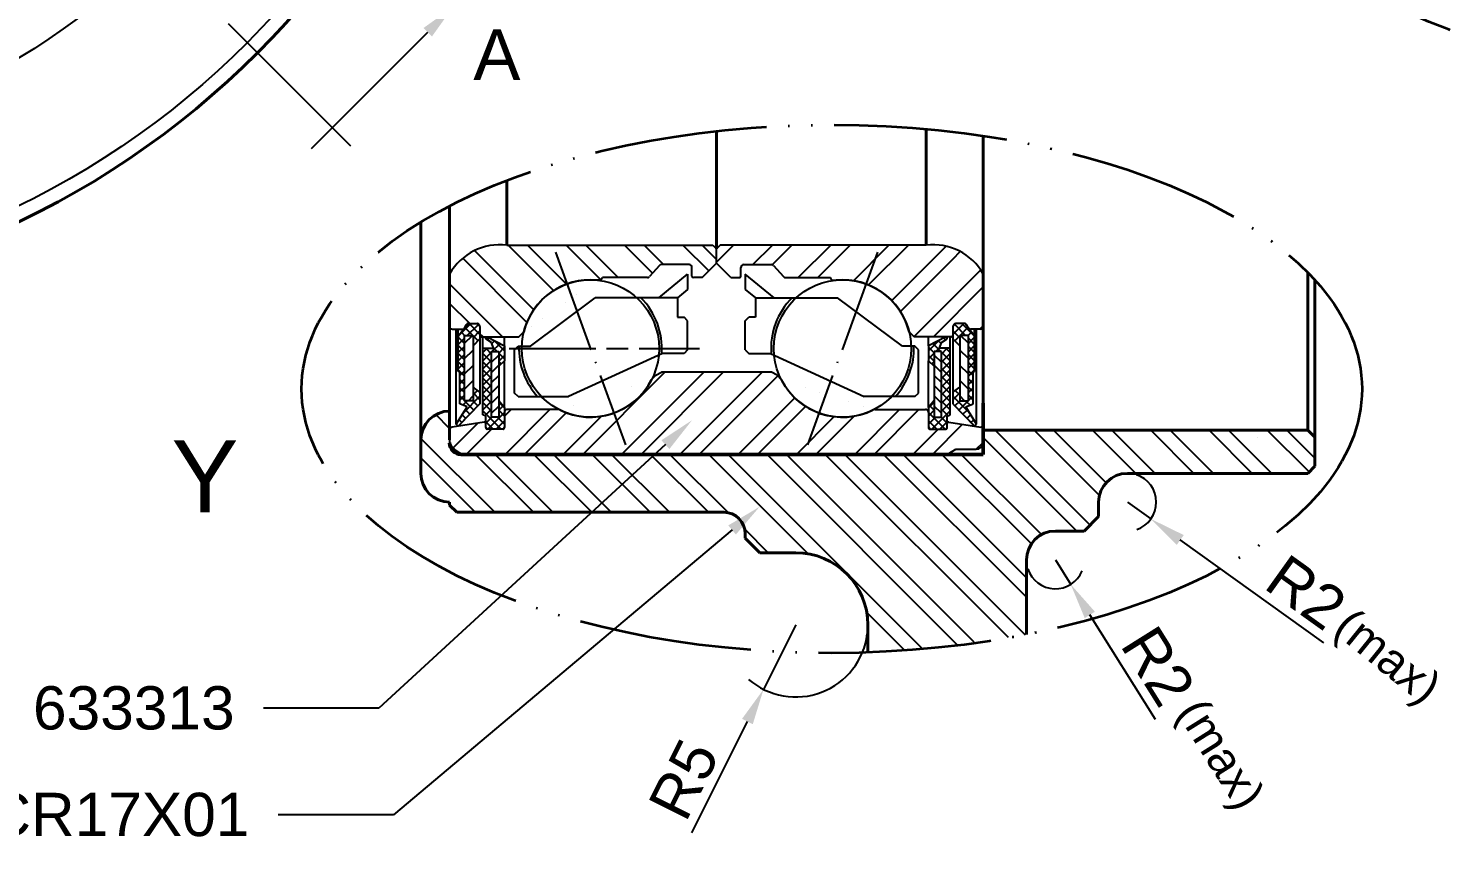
# Model space of a CAD drawing. Header units: millimetres. Extents: x 2471 to 2829, y 1129 to 1382.
# Drawn here: x 2607.7 to 2706.2, y 1185.1 to 1242 of the extents above; entities that cross this region are included whole.
import ezdxf
from ezdxf import colors
from ezdxf.entities.mleader import LeaderData, LeaderLine
from ezdxf.math import Vec2, Vec3

# ---------------------------------------------------------------- set-up
doc = ezdxf.new("R2010")
doc.units = ezdxf.units.MM
for name, pattern in [('ACAD_ISO04W100', [30, 24, -3, 0, -3]), ('ACAD_ISO05W100', [33, 24, -3, 0, -3, 0, -3]), ('AM_ISO08W050x2', [9, 6, -0.75, 1.5, -0.75])]:
    doc.linetypes.add(name, pattern=pattern)
for name, color, linetype, lineweight in [('AM_0', 7, 'Continuous', 40), ('AM_4', 1, 'ACAD_ISO04W100', 25), ('AM_5', 3, 'Continuous', 25), ('AM_BOR', 2, 'ACAD_ISO05W100', 35)]:
    doc.layers.add(name, color=color, linetype=linetype, lineweight=lineweight)
doc.styles.get("Standard").update_dxf_attribs({"font": 'arial.ttf'})
doc.dimstyles.new('ISO-25', dxfattribs={"dimtxt": 3, "dimasz": 2.5, "dimexe": 1.25, "dimexo": 0.625, "dimtad": 1, "dimtxsty": 'Standard', "dimcen": 2.5, "dimadec": 0, "dimazin": 0, "dimtfac": 1, "dimtmove": 0, "dimatfit": 3, "dimfxl": 1, "dimarcsym": 0})
pattern_1 = [(225, (5340.8132, 2375.6036), (2.0205576, -2.0205576), []), (225, (5339.4662, 2375.6036), (2.0205576, -2.0205576), [])]
pattern_2 = [(225, (2888.9042, 1414.9548), (0.2828427, -0.2828427), []), (315, (2888.9042, 1414.9548), (0.2828427, 0.2828427), [])]

# ---------------------------------------------------------------- blocks, each defined once
blk = doc.blocks.new('*D24')
at = {"layer": 'AM_5', "color": 0, "lineweight": -2, "transparency": 16777216}
for p, q in [((2678.892, 1205.176), (2679.954, 1203.482)), ((2685.828, 1194.113), (2681.282, 1201.363))]:
    blk.add_line(p, q, dxfattribs=at)
blk.add_arc((2678.892, 1205.176), 2, 197.90493, 337.89409, dxfattribs=at)
at = {"layer": 'AM_5', "color": 0, "transparency": 16777216}
blk.add_solid([(2681.635, 1201.585), (2680.929, 1201.142), (2679.954, 1203.482)], dxfattribs=at)
at = {"layer": 'Defpoints', "color": 0, "transparency": 16777216}
for p in [(2678.892, 1205.176), (2679.954, 1203.482)]:
    blk.add_point(p, dxfattribs=at)
at = {"layer": 'AM_5', "color": 0, "transparency": 16777216, "insert": (2686.025, 1197.811), "char_height": 3, "attachment_point": 5, "rotation": 302.08423}
blk.add_mtext('R2', dxfattribs=at)
blk = doc.blocks.new('*D25')
at = {"layer": 'AM_5', "color": 0, "lineweight": -2, "transparency": 16777216}
for p, q in [((2683.892, 1209.176), (2685.519, 1208.013)), ((2697.51, 1199.435), (2687.552, 1206.558))]:
    blk.add_line(p, q, dxfattribs=at)
blk.add_arc((2683.892, 1209.176), 2, 288.61443, 72.09507, dxfattribs=at)
at = {"layer": 'AM_5', "color": 0, "transparency": 16777216}
blk.add_solid([(2687.795, 1206.897), (2687.31, 1206.219), (2685.519, 1208.013)], dxfattribs=at)
at = {"layer": 'Defpoints', "color": 0, "transparency": 16777216}
for p in [(2683.892, 1209.176), (2685.519, 1208.013)]:
    blk.add_point(p, dxfattribs=at)
at = {"layer": 'AM_5', "color": 0, "transparency": 16777216, "insert": (2696.287, 1202.931), "char_height": 3, "attachment_point": 5, "rotation": 324.42429}
blk.add_mtext('R2', dxfattribs=at)
blk = doc.blocks.new('*D29')
at = {"layer": 'AM_5', "color": 0, "lineweight": -2, "transparency": 16777216}
for p, q in [((2660.892, 1200.676), (2658.655, 1196.204)), ((2653.685, 1186.268), (2657.537, 1193.968))]:
    blk.add_line(p, q, dxfattribs=at)
blk.add_arc((2660.892, 1200.676), 5, 229.10211, 352.83803, dxfattribs=at)
at = {"layer": 'AM_5', "color": 0, "transparency": 16777216}
blk.add_solid([(2657.164, 1194.155), (2657.91, 1193.782), (2658.655, 1196.204)], dxfattribs=at)
at = {"layer": 'Defpoints', "color": 0, "transparency": 16777216}
for p in [(2660.892, 1200.676), (2658.655, 1196.204)]:
    blk.add_point(p, dxfattribs=at)
at = {"layer": 'AM_5', "color": 0, "transparency": 16777216, "insert": (2653.129, 1189.962), "char_height": 3, "attachment_point": 5, "rotation": 63.42605}
blk.add_mtext('R5', dxfattribs=at)

msp = doc.modelspace()

# ---------------------------------------------------------------- hatches: boundary and pattern name
at = {"layer": 'AM_4'}
h = msp.add_hatch(dxfattribs=at)
h.set_pattern_fill('_U', color=256, scale=0.4, angle=225, style=0, double=1, pattern_type=0)
h.set_pattern_definition(pattern_2)
edge = h.paths.add_edge_path()
edge.add_line((2637.35, 1214.575), (2637.492, 1214.438))
edge.add_line((2637.492, 1214.438), (2638.992, 1215.992))
edge.add_line((2638.992, 1215.992), (2638.992, 1216.802))
edge.add_line((2638.992, 1216.802), (2638.518, 1217.158))
edge.add_line((2638.518, 1217.158), (2638.518, 1216.211))
edge.add_line((2638.518, 1216.211), (2637.926, 1216.211))
edge.add_line((2637.926, 1216.211), (2637.926, 1220.736))
edge.add_line((2637.926, 1220.736), (2638.518, 1220.736))
edge.add_line((2638.518, 1220.736), (2638.518, 1220.006))
edge.add_line((2638.518, 1220.006), (2638.992, 1220.491))
edge.add_line((2638.992, 1220.491), (2638.992, 1221.352))
edge.add_line((2638.992, 1221.352), (2638.792, 1221.552))
edge.add_line((2638.792, 1221.552), (2638.164, 1221.552))
edge.add_line((2638.164, 1221.552), (2637.948, 1221.275))
edge.add_arc((2637.771, 1221.367), 0.2, 311.3697, 332.549, ccw=False)
edge.add_line((2637.903, 1221.217), (2637.492, 1220.692))
edge.add_line((2637.492, 1220.692), (2637.492, 1218.242))
edge.add_line((2637.492, 1218.242), (2637.592, 1218.242))
edge.add_line((2637.592, 1218.242), (2637.592, 1215.992))
edge.add_line((2637.592, 1215.992), (2638.107, 1215.778))
edge.add_line((2638.107, 1215.778), (2637.35, 1214.575))
h = msp.add_hatch(dxfattribs=at)
h.set_pattern_fill('_U', color=256, scale=0.4, angle=225, style=0, double=1, pattern_type=0)
h.set_pattern_definition([(315, (2421.88006, 1414.9548), (-0.2828427, -0.2828427), []), (225, (2421.88006, 1414.9548), (-0.2828427, 0.2828427), [])])
edge = h.paths.add_edge_path()
edge.add_line((2673.434, 1214.575), (2673.292, 1214.438))
edge.add_line((2673.292, 1214.438), (2671.792, 1215.992))
edge.add_line((2671.792, 1215.992), (2671.792, 1216.802))
edge.add_line((2671.792, 1216.802), (2672.267, 1217.158))
edge.add_line((2672.267, 1217.158), (2672.267, 1216.211))
edge.add_line((2672.267, 1216.211), (2672.859, 1216.211))
edge.add_line((2672.859, 1216.211), (2672.859, 1220.736))
edge.add_line((2672.859, 1220.736), (2672.267, 1220.736))
edge.add_line((2672.267, 1220.736), (2672.267, 1220.006))
edge.add_line((2672.267, 1220.006), (2671.792, 1220.491))
edge.add_line((2671.792, 1220.491), (2671.792, 1221.352))
edge.add_line((2671.792, 1221.352), (2671.992, 1221.552))
edge.add_line((2671.992, 1221.552), (2672.62, 1221.552))
edge.add_line((2672.62, 1221.552), (2672.836, 1221.275))
edge.add_arc((2673.014, 1221.367), 0.2, 567.451, 588.6303)
edge.add_line((2672.881, 1221.217), (2673.292, 1220.692))
edge.add_line((2673.292, 1220.692), (2673.292, 1218.242))
edge.add_line((2673.292, 1218.242), (2673.192, 1218.242))
edge.add_line((2673.192, 1218.242), (2673.192, 1215.992))
edge.add_line((2673.192, 1215.992), (2672.677, 1215.778))
edge.add_line((2672.677, 1215.778), (2673.434, 1214.575))
h = msp.add_hatch(dxfattribs=at)
h.set_pattern_fill('_U', color=256, scale=0.75, angle=225, style=0, pattern_type=0)
h.set_pattern_definition([(225, (2888.9042, 1414.9548), (0.53033, -0.53033), [])])
h.paths.add_polyline_path([(2637.926, 1220.736), (2637.926, 1216.211), (2638.518, 1216.211), (2638.518, 1220.736)])
h = msp.add_hatch(dxfattribs=at)
h.set_pattern_fill('_U', color=256, scale=0.4, angle=225, style=0, double=1, pattern_type=0)
h.set_pattern_definition(pattern_2)
h.paths.add_polyline_path([(2640.292, 1219.617), (2640.292, 1218.611), (2640.692, 1218.978), (2640.692, 1220.014), (2639.49, 1220.642), (2639.392, 1220.489), (2639.792, 1220.242), (2639.932, 1219.842), (2639.192, 1219.842), (2639.192, 1215.242), (2639.392, 1215.128), (2639.392, 1214.342), (2639.492, 1214.242), (2640.592, 1214.242), (2640.692, 1214.43), (2640.692, 1215.751), (2640.292, 1216.221), (2640.292, 1215.072), (2639.792, 1215.072), (2639.792, 1219.617)])
h = msp.add_hatch(dxfattribs=at)
h.set_pattern_fill('_U', color=256, scale=0.4, angle=225, style=0, double=1, pattern_type=0)
h.set_pattern_definition([(315, (2421.88006, 1414.9548), (-0.2828427, -0.2828427), []), (225, (2421.88006, 1414.9548), (-0.2828427, 0.2828427), [])])
h.paths.add_polyline_path([(2670.492, 1219.617), (2670.492, 1218.611), (2670.092, 1218.978), (2670.092, 1220.014), (2671.294, 1220.642), (2671.392, 1220.489), (2670.992, 1220.242), (2670.852, 1219.842), (2671.592, 1219.842), (2671.592, 1215.242), (2671.392, 1215.128), (2671.392, 1214.342), (2671.292, 1214.242), (2670.192, 1214.242), (2670.092, 1214.43), (2670.092, 1215.751), (2670.492, 1216.221), (2670.492, 1215.072), (2670.992, 1215.072), (2670.992, 1219.617)])
h = msp.add_hatch(dxfattribs=at)
h.set_pattern_fill('_U', color=256, scale=0.75, angle=225, style=0, pattern_type=0)
h.set_pattern_definition([(315, (2421.88006, 1414.9548), (-0.53033, -0.53033), [])])
h.paths.add_polyline_path([(2672.859, 1220.736), (2672.859, 1216.211), (2672.267, 1216.211), (2672.267, 1220.736)])
h = msp.add_hatch(dxfattribs=at)
h.set_pattern_fill('_U', color=256, scale=0.5, angle=225, style=0, pattern_type=0)
h.set_pattern_definition([(225, (2888.9042, 1414.9548), (0.3535534, -0.3535534), [])])
h.paths.add_polyline_path([(2640.292, 1215.072), (2640.292, 1219.617), (2639.792, 1219.617), (2639.792, 1215.072)])
h = msp.add_hatch(dxfattribs=at)
h.set_pattern_fill('_U', color=256, scale=0.5, angle=225, style=0, pattern_type=0)
h.set_pattern_definition([(315, (2421.88006, 1414.9548), (-0.3535534, -0.3535534), [])])
h.paths.add_polyline_path([(2670.492, 1215.072), (2670.492, 1219.617), (2670.992, 1219.617), (2670.992, 1215.072)])
at = {"layer": 'AM_5'}
h = msp.add_hatch(dxfattribs=at)
h.set_pattern_fill('ANSI32', color=1, scale=0.3, angle=90)
h.paths.add_polyline_path([(2741.681, 1341.752), (2740.681, 1342.752), (2731.681, 1342.752), (2730.681, 1341.752), (2730.681, 1335.752), (2731.181, 1335.252), (2731.681, 1335.752), (2732.181, 1335.252), (2732.681, 1335.752), (2733.181, 1335.252), (2733.681, 1335.752), (2734.181, 1335.252), (2734.681, 1335.752), (2735.181, 1335.252), (2735.681, 1335.752), (2736.181, 1335.252), (2736.681, 1335.752), (2737.181, 1335.252), (2737.681, 1335.752), (2738.181, 1335.252), (2738.681, 1335.752), (2739.181, 1335.252), (2739.681, 1335.752), (2740.181, 1335.252), (2740.681, 1335.752), (2741.181, 1335.252), (2741.681, 1335.752)])
edge = h.paths.add_edge_path()
edge.add_line((2741.681, 1329.752), (2741.181, 1330.252))
edge.add_line((2741.181, 1330.252), (2740.681, 1329.752))
edge.add_line((2740.681, 1329.752), (2740.181, 1330.252))
edge.add_line((2740.181, 1330.252), (2739.681, 1329.752))
edge.add_line((2739.681, 1329.752), (2739.181, 1330.252))
edge.add_line((2739.181, 1330.252), (2738.681, 1329.752))
edge.add_line((2738.681, 1329.752), (2738.181, 1330.252))
edge.add_line((2738.181, 1330.252), (2737.681, 1329.752))
edge.add_line((2737.681, 1329.752), (2737.181, 1330.252))
edge.add_line((2737.181, 1330.252), (2736.681, 1329.752))
edge.add_line((2736.681, 1329.752), (2736.181, 1330.252))
edge.add_line((2736.181, 1330.252), (2735.681, 1329.752))
edge.add_line((2735.681, 1329.752), (2735.181, 1330.252))
edge.add_line((2735.181, 1330.252), (2734.681, 1329.752))
edge.add_line((2734.681, 1329.752), (2734.181, 1330.252))
edge.add_line((2734.181, 1330.252), (2733.681, 1329.752))
edge.add_line((2733.681, 1329.752), (2733.181, 1330.252))
edge.add_line((2733.181, 1330.252), (2732.681, 1329.752))
edge.add_line((2732.681, 1329.752), (2732.181, 1330.252))
edge.add_line((2732.181, 1330.252), (2731.681, 1329.752))
edge.add_line((2731.681, 1329.752), (2731.181, 1330.252))
edge.add_line((2731.181, 1330.252), (2730.681, 1329.752))
edge.add_line((2730.681, 1329.752), (2730.681, 1325.252))
edge.add_arc((2725.681, 1325.252), 5, -90, 0, ccw=False)
edge.add_line((2725.681, 1320.252), (2723.181, 1320.252))
edge.add_line((2723.181, 1320.252), (2722.181, 1319.252))
edge.add_line((2722.181, 1319.252), (2722.181, 1318.952))
edge.add_arc((2720.681, 1318.952), 1.5, -90, 0, ccw=False)
edge.add_line((2720.681, 1317.452), (2720.132, 1317.452))
edge.add_ellipse((2707.788, 1312.039), major_axis=(15.308, 0), ratio=0.59785, start_angle=4.46533, end_angle=36.25682, ccw=False)
edge.add_line((2723.05, 1312.752), (2737.881, 1312.752))
edge.add_arc((2737.881, 1311.952), 0.8, 0, 90, ccw=False)
edge.add_line((2738.681, 1311.952), (2738.681, 1309.752))
edge.add_line((2738.681, 1309.752), (2739.681, 1308.752))
edge.add_line((2739.681, 1308.752), (2761.181, 1308.752))
edge.add_line((2761.181, 1308.752), (2761.681, 1309.252))
edge.add_line((2761.681, 1309.252), (2761.681, 1310.752))
edge.add_line((2761.681, 1310.752), (2761.181, 1311.252))
edge.add_line((2761.181, 1311.252), (2748.681, 1311.252))
edge.add_arc((2748.681, 1313.252), 2, 180, 270, ccw=False)
edge.add_line((2746.681, 1313.252), (2746.681, 1314.252))
edge.add_line((2746.681, 1314.252), (2745.681, 1315.252))
edge.add_line((2745.681, 1315.252), (2743.681, 1315.252))
edge.add_arc((2743.681, 1317.252), 2, 180, 270, ccw=False)
edge.add_line((2741.681, 1317.252), (2741.681, 1329.752))
edge = h.paths.add_edge_path()
edge.add_ellipse((2707.788, 1312.039), major_axis=(15.308, 0), ratio=0.59785, start_angle=4.46533, end_angle=36.25682)
edge.add_line((2720.132, 1317.452), (2702.181, 1317.452))
edge.add_line((2702.181, 1317.452), (2701.681, 1316.952))
edge.add_line((2701.681, 1316.952), (2701.681, 1316.052))
edge.add_line((2701.681, 1316.052), (2698.181, 1313.602))
edge.add_line((2698.181, 1313.602), (2698.181, 1312.752))
edge.add_line((2698.181, 1312.752), (2723.05, 1312.752))
edge = h.paths.add_edge_path()
edge.add_line((2743.681, 1250.252), (2745.681, 1250.252))
edge.add_line((2745.681, 1250.252), (2746.681, 1251.252))
edge.add_line((2746.681, 1251.252), (2746.681, 1252.252))
edge.add_arc((2748.681, 1252.252), 2, 90, 180, ccw=False)
edge.add_line((2748.681, 1254.252), (2761.181, 1254.252))
edge.add_line((2761.181, 1254.252), (2761.681, 1254.752))
edge.add_line((2761.681, 1254.752), (2761.681, 1256.252))
edge.add_line((2761.681, 1256.252), (2761.181, 1256.752))
edge.add_line((2761.181, 1256.752), (2739.681, 1256.752))
edge.add_line((2739.681, 1256.752), (2738.681, 1255.752))
edge.add_line((2738.681, 1255.752), (2738.681, 1253.552))
edge.add_arc((2737.881, 1253.552), 0.8, -90, 0, ccw=False)
edge.add_line((2737.881, 1252.752), (2698.181, 1252.752))
edge.add_line((2698.181, 1252.752), (2698.181, 1251.901))
edge.add_line((2698.181, 1251.901), (2701.681, 1249.451))
edge.add_line((2701.681, 1249.451), (2701.681, 1248.552))
edge.add_line((2701.681, 1248.552), (2702.181, 1248.052))
edge.add_line((2702.181, 1248.052), (2720.681, 1248.052))
edge.add_arc((2720.681, 1246.552), 1.5, 0, 90, ccw=False)
edge.add_line((2722.181, 1246.552), (2722.181, 1246.252))
edge.add_line((2722.181, 1246.252), (2723.181, 1245.252))
edge.add_line((2723.181, 1245.252), (2725.681, 1245.252))
edge.add_arc((2725.681, 1240.252), 5, 0, 90, ccw=False)
edge.add_line((2730.681, 1240.252), (2730.681, 1239.752))
edge.add_line((2730.681, 1239.752), (2731.431, 1239.002))
edge.add_line((2731.431, 1239.002), (2732.181, 1239.752))
edge.add_line((2732.181, 1239.752), (2732.931, 1239.002))
edge.add_line((2732.931, 1239.002), (2733.681, 1239.752))
edge.add_line((2733.681, 1239.752), (2734.431, 1239.002))
edge.add_line((2734.431, 1239.002), (2735.181, 1239.752))
edge.add_line((2735.181, 1239.752), (2735.931, 1239.002))
edge.add_line((2735.931, 1239.002), (2736.681, 1239.752))
edge.add_line((2736.681, 1239.752), (2737.431, 1239.002))
edge.add_line((2737.431, 1239.002), (2738.181, 1239.752))
edge.add_line((2738.181, 1239.752), (2738.848, 1239.084))
edge.add_ellipse((2728.179, 1256.6), major_axis=(36.764, 0), ratio=0.497884, start_angle=286.87099, end_angle=287.18746)
edge.add_line((2739.043, 1239.113), (2739.681, 1239.752))
edge.add_line((2739.681, 1239.752), (2740.14, 1239.292))
edge.add_ellipse((2728.179, 1256.6), major_axis=(36.764, 0), ratio=0.497884, start_angle=288.98728, end_angle=290.15454)
edge.add_line((2740.846, 1239.417), (2741.181, 1239.752))
edge.add_line((2741.181, 1239.752), (2741.41, 1239.523))
edge.add_ellipse((2728.179, 1256.6), major_axis=(36.764, 0), ratio=0.497884, start_angle=291.09335, end_angle=291.54662)
edge.add_line((2741.681, 1239.575), (2741.681, 1248.252))
edge.add_arc((2743.681, 1248.252), 2, 90, 180, ccw=False)
h.paths.add_polyline_path([(2741.681, 1226.252), (2741.181, 1225.752), (2740.431, 1226.502), (2739.681, 1225.752), (2738.931, 1226.502), (2738.181, 1225.752), (2737.431, 1226.502), (2736.681, 1225.752), (2735.931, 1226.502), (2735.181, 1225.752), (2734.431, 1226.502), (2733.681, 1225.752), (2732.931, 1226.502), (2732.181, 1225.752), (2731.431, 1226.502), (2730.681, 1225.752), (2730.681, 1223.752), (2731.681, 1222.752), (2740.681, 1222.752), (2741.681, 1223.752)])
h = msp.add_hatch(dxfattribs=at)
h.set_pattern_fill('ANSI32', color=256, scale=0.3, angle=270, style=0)
h.set_pattern_definition([(315, (5340.8132, 2375.6036), (2.0205576, 2.0205576), []), (315, (5340.8132, 2374.2566), (2.0205576, 2.0205576), [])])
edge = h.paths.add_edge_path()
edge.add_line((2647.392, 1224.572), (2647.49, 1224.742))
edge.add_line((2647.49, 1224.742), (2650.602, 1224.742))
edge.add_arc((2650.602, 1224.942), 0.2, 270, 318.36646)
edge.add_line((2650.752, 1224.809), (2651.432, 1225.575))
edge.add_arc((2651.582, 1225.442), 0.2, 450, 498.36646, ccw=False)
edge.add_line((2651.582, 1225.642), (2653.492, 1225.642))
edge.add_arc((2653.492, 1225.442), 0.2, 360, 450, ccw=False)
edge.add_line((2653.692, 1225.442), (2653.692, 1224.842))
edge.add_arc((2653.792, 1224.842), 0.1, 180, 270)
edge.add_line((2653.792, 1224.742), (2654.392, 1224.742))
edge.add_line((2654.392, 1224.742), (2655.392, 1225.742))
edge.add_line((2655.392, 1225.742), (2655.392, 1226.742))
edge.add_line((2655.392, 1226.742), (2655.142, 1226.992))
edge.add_line((2655.142, 1226.992), (2640.853, 1226.992))
edge.add_arc((2640.373, 1223.021), 4, 443.09815, 510.47828)
edge.add_line((2636.892, 1224.992), (2636.892, 1221.367))
edge.add_arc((2637.092, 1221.367), 0.2, 180, 270)
edge.add_line((2637.092, 1221.167), (2637.771, 1221.167))
edge.add_arc((2637.771, 1221.367), 0.2, 270, 311.3697)
edge.add_line((2637.903, 1221.217), (2637.948, 1221.275))
edge.add_line((2637.948, 1221.275), (2638.064, 1221.498))
edge.add_arc((2638.153, 1221.452), 0.1, 450, 512.549, ccw=False)
edge.add_line((2638.153, 1221.552), (2638.792, 1221.552))
edge.add_arc((2638.792, 1221.352), 0.2, 360, 450, ccw=False)
edge.add_line((2638.992, 1221.352), (2638.992, 1220.742))
edge.add_arc((2639.092, 1220.742), 0.1, 180, 270)
edge.add_line((2639.092, 1220.642), (2641.692, 1220.642))
edge.add_line((2641.692, 1220.642), (2642.033, 1220.984))
edge.add_arc((2646.652, 1219.832), 4.76, 444.74586, 526.00258, ccw=False)
edge.add_line((2647.088, 1224.572), (2647.392, 1224.572))
h = msp.add_hatch(dxfattribs=at)
h.set_pattern_fill('ANSI32', color=256, scale=0.3, angle=180, style=0)
h.set_pattern_definition(pattern_1)
edge = h.paths.add_edge_path()
edge.add_line((2663.392, 1224.572), (2663.294, 1224.742))
edge.add_line((2663.294, 1224.742), (2660.182, 1224.742))
edge.add_arc((2660.182, 1224.942), 0.2, 581.63354, 630, ccw=False)
edge.add_line((2660.032, 1224.809), (2659.352, 1225.575))
edge.add_arc((2659.202, 1225.442), 0.2, 401.63354, 450)
edge.add_line((2659.202, 1225.642), (2657.292, 1225.642))
edge.add_arc((2657.292, 1225.442), 0.2, 450, 540)
edge.add_line((2657.092, 1225.442), (2657.092, 1224.842))
edge.add_arc((2656.992, 1224.842), 0.1, 630, 720, ccw=False)
edge.add_line((2656.992, 1224.742), (2656.392, 1224.742))
edge.add_line((2656.392, 1224.742), (2655.392, 1225.742))
edge.add_line((2655.392, 1225.742), (2655.392, 1226.742))
edge.add_line((2655.392, 1226.742), (2655.642, 1226.992))
edge.add_line((2655.642, 1226.992), (2669.931, 1226.992))
edge.add_arc((2670.411, 1223.021), 4, 389.52172, 456.90185, ccw=False)
edge.add_line((2673.892, 1224.992), (2673.892, 1221.367))
edge.add_arc((2673.692, 1221.367), 0.2, 630, 720, ccw=False)
edge.add_line((2673.692, 1221.167), (2673.014, 1221.167))
edge.add_arc((2673.014, 1221.367), 0.2, 588.6303, 630, ccw=False)
edge.add_line((2672.881, 1221.217), (2672.836, 1221.275))
edge.add_line((2672.836, 1221.275), (2672.72, 1221.498))
edge.add_arc((2672.631, 1221.452), 0.1, 387.451, 450)
edge.add_line((2672.631, 1221.552), (2671.992, 1221.552))
edge.add_arc((2671.992, 1221.352), 0.2, 450, 540)
edge.add_line((2671.792, 1221.352), (2671.792, 1220.742))
edge.add_arc((2671.692, 1220.742), 0.1, 630, 720, ccw=False)
edge.add_line((2671.692, 1220.642), (2669.092, 1220.642))
edge.add_line((2669.092, 1220.642), (2668.751, 1220.984))
edge.add_arc((2664.132, 1219.832), 4.76, 373.99742, 455.25414)
edge.add_line((2663.696, 1224.572), (2663.392, 1224.572))
h = msp.add_hatch(dxfattribs=at)
h.set_pattern_fill('ANSI32', color=256, scale=0.3, angle=180, style=0)
h.set_pattern_definition(pattern_1)
edge = h.paths.add_edge_path()
edge.add_line((2671.998, 1212.842), (2673.392, 1212.842))
edge.add_arc((2673.392, 1213.342), 0.5, 270, 360)
edge.add_line((2673.892, 1213.342), (2673.892, 1214.172))
edge.add_arc((2673.692, 1214.172), 0.2, 360, 440.90972)
edge.add_line((2673.724, 1214.369), (2671.508, 1214.724))
edge.add_arc((2671.492, 1214.625), 0.1, 440.90972, 540)
edge.add_line((2671.392, 1214.625), (2671.392, 1214.342))
edge.add_arc((2671.292, 1214.342), 0.1, 270, 360, ccw=False)
edge.add_line((2671.292, 1214.242), (2670.192, 1214.242))
edge.add_arc((2670.192, 1214.342), 0.1, 180, 270, ccw=False)
edge.add_line((2670.092, 1214.342), (2670.092, 1215.402))
edge.add_arc((2669.892, 1215.402), 0.2, 360, 450)
edge.add_line((2669.892, 1215.602), (2666.375, 1215.602))
edge.add_arc((2666.375, 1215.352), 0.25, 450, 476.59266)
edge.add_arc((2664.132, 1219.832), 4.76, 206.86405, 296.59266, ccw=False)
edge.add_line((2659.886, 1217.681), (2659.595, 1217.972))
edge.add_line((2659.595, 1217.972), (2659.214, 1218.192))
edge.add_line((2659.214, 1218.192), (2651.571, 1218.192))
edge.add_line((2651.571, 1218.192), (2651.189, 1217.972))
edge.add_line((2651.189, 1217.972), (2650.898, 1217.681))
edge.add_arc((2646.652, 1219.832), 4.76, 243.40734, 333.13595, ccw=False)
edge.add_arc((2644.409, 1215.352), 0.25, 423.40734, 450)
edge.add_line((2644.409, 1215.602), (2640.892, 1215.602))
edge.add_arc((2640.892, 1215.402), 0.2, 450, 540)
edge.add_line((2640.692, 1215.402), (2640.692, 1214.342))
edge.add_arc((2640.592, 1214.342), 0.1, 270, 360, ccw=False)
edge.add_line((2640.592, 1214.242), (2639.492, 1214.242))
edge.add_arc((2639.492, 1214.342), 0.1, 180, 270, ccw=False)
edge.add_line((2639.392, 1214.342), (2639.392, 1214.625))
edge.add_arc((2639.292, 1214.625), 0.1, 360, 459.09028)
edge.add_line((2639.276, 1214.724), (2637.061, 1214.369))
edge.add_arc((2637.092, 1214.172), 0.2, 459.09028, 540)
edge.add_line((2636.892, 1214.172), (2636.892, 1213.292))
edge.add_arc((2638.24, 1213.952), 1.5, 206.07081, 256.6096)
edge.add_line((2637.892, 1212.492), (2671.392, 1212.492))
edge.add_line((2671.392, 1212.492), (2671.998, 1212.842))
h = msp.add_hatch(dxfattribs=at)
h.set_pattern_fill('ANSI32', color=1, scale=0.3, angle=90)
edge = h.paths.add_edge_path()
edge.add_line((2651.123, 1212.492), (2646.755, 1208.476))
edge.add_line((2646.755, 1208.476), (2655.892, 1208.476))
edge.add_arc((2655.892, 1206.976), 1.5, 0, 90, ccw=False)
edge.add_line((2657.392, 1206.976), (2657.392, 1206.676))
edge.add_line((2657.392, 1206.676), (2658.392, 1205.676))
edge.add_line((2658.392, 1205.676), (2660.892, 1205.676))
edge.add_arc((2660.892, 1200.676), 5, 0, 90, ccw=False)
edge.add_line((2665.892, 1200.676), (2665.892, 1198.763))
edge.add_ellipse((2663.39, 1217.025), major_axis=(36.764, 0), ratio=0.497884, start_angle=273.9019, end_angle=291.54662)
edge.add_line((2676.892, 1200), (2676.892, 1205.176))
edge.add_arc((2678.892, 1205.176), 2, 90, 180, ccw=False)
edge.add_line((2678.892, 1207.176), (2680.892, 1207.176))
edge.add_line((2680.892, 1207.176), (2681.892, 1208.176))
edge.add_line((2681.892, 1208.176), (2681.892, 1209.176))
edge.add_arc((2683.892, 1209.176), 2, 90, 180, ccw=False)
edge.add_line((2683.892, 1211.176), (2696.392, 1211.176))
edge.add_line((2696.392, 1211.176), (2696.892, 1211.676))
edge.add_line((2696.892, 1211.676), (2696.892, 1213.176))
edge.add_line((2696.892, 1213.176), (2696.892, 1213.676))
edge.add_line((2696.892, 1213.676), (2696.392, 1214.176))
edge.add_line((2696.392, 1214.176), (2673.892, 1214.176))
edge.add_line((2673.892, 1214.176), (2673.892, 1212.492))
edge.add_line((2673.892, 1212.492), (2651.123, 1212.492))
h.paths.add_polyline_path([(2637.692, 1212.492, -0.414214), (2636.892, 1213.292), (2636.892, 1215.492, 0.414214), (2634.892, 1213.492), (2634.892, 1211.176, 0.414214), (2636.892, 1209.176), (2636.892, 1208.976), (2637.392, 1208.476), (2646.755, 1208.476), (2651.123, 1212.492)])

# ---------------------------------------------------------------- linework, layer by layer
for p, q in [((2640.853, 1226.992), (2655.142, 1226.992)), ((2655.142, 1226.992), (2655.392, 1226.742)), ((2655.642, 1226.992), (2655.392, 1226.742)), ((2655.392, 1225.742), (2655.392, 1226.742)), ((2655.392, 1225.742), (2655.392, 1226.742)), ((2669.931, 1226.992), (2655.642, 1226.992)), ((2651.432, 1225.575), (2650.752, 1224.809)), ((2653.492, 1225.642), (2651.582, 1225.642)), ((2653.692, 1224.842), (2653.692, 1225.442)), ((2654.392, 1224.742), (2655.392, 1225.742)), ((2656.392, 1224.742), (2655.392, 1225.742)), ((2657.092, 1224.842), (2657.092, 1225.442)), ((2657.292, 1225.642), (2659.202, 1225.642)), ((2659.352, 1225.575), (2660.032, 1224.809)), ((2636.892, 1224.992), (2636.892, 1213.292)), ((2636.892, 1224.992), (2636.892, 1213.292)), ((2647.392, 1224.572), (2647.088, 1224.572)), ((2647.392, 1224.572), (2647.49, 1224.742)), ((2650.602, 1224.742), (2647.49, 1224.742)), ((2651.392, 1223.342), (2653.392, 1224.992)), ((2653.392, 1224.992), (2653.392, 1223.92)), ((2654.392, 1224.742), (2653.792, 1224.742)), ((2656.392, 1224.742), (2656.992, 1224.742)), ((2659.392, 1223.342), (2657.392, 1224.992)), ((2657.392, 1224.992), (2657.392, 1223.92)), ((2660.182, 1224.742), (2663.294, 1224.742)), ((2663.392, 1224.572), (2663.294, 1224.742)), ((2663.392, 1224.572), (2663.696, 1224.572)), ((2673.892, 1224.992), (2673.892, 1221.367)), ((2642.492, 1219.992), (2646.992, 1223.342)), ((2652.692, 1223.342), (2646.992, 1223.342)), ((2653.392, 1223.92), (2652.692, 1223.342)), ((2652.692, 1223.342), (2652.692, 1221.992)), ((2657.392, 1223.92), (2658.092, 1223.342)), ((2658.092, 1223.342), (2658.092, 1221.992)), ((2658.092, 1223.342), (2663.792, 1223.342)), ((2668.292, 1219.992), (2663.792, 1223.342)), ((2637.092, 1221.167), (2637.771, 1221.167)), ((2652.692, 1221.992), (2653.142, 1221.992)), ((2653.392, 1221.742), (2653.142, 1221.992)), ((2653.392, 1219.742), (2653.392, 1221.742)), ((2657.392, 1221.742), (2657.642, 1221.992)), ((2657.392, 1219.742), (2657.392, 1221.742)), ((2658.092, 1221.992), (2657.642, 1221.992)), ((2673.892, 1214.172), (2673.892, 1221.367)), ((2639.092, 1220.642), (2641.692, 1220.642)), ((2641.692, 1220.642), (2642.033, 1220.984)), ((2669.092, 1220.642), (2668.751, 1220.984)), ((2671.692, 1220.642), (2669.092, 1220.642)), ((2641.392, 1219.742), (2641.642, 1219.992)), ((2641.392, 1216.742), (2641.392, 1219.742)), ((2641.642, 1219.992), (2642.492, 1219.992)), ((2651.642, 1219.492), (2645.142, 1216.492)), ((2653.142, 1219.492), (2651.642, 1219.492)), ((2653.392, 1219.742), (2653.142, 1219.492)), ((2657.392, 1219.742), (2657.642, 1219.492)), ((2657.642, 1219.492), (2659.142, 1219.492)), ((2659.142, 1219.492), (2665.642, 1216.492)), ((2669.142, 1219.992), (2668.292, 1219.992)), ((2669.392, 1219.742), (2669.142, 1219.992)), ((2669.392, 1216.742), (2669.392, 1219.742)), ((2651.189, 1217.972), (2651.571, 1218.192)), ((2659.214, 1218.192), (2651.571, 1218.192)), ((2659.595, 1217.972), (2659.214, 1218.192)), ((2651.189, 1217.972), (2650.898, 1217.681)), ((2659.595, 1217.972), (2659.886, 1217.681)), ((2641.642, 1216.492), (2641.392, 1216.742)), ((2641.642, 1216.492), (2645.142, 1216.492)), ((2669.142, 1216.492), (2665.642, 1216.492)), ((2669.142, 1216.492), (2669.392, 1216.742)), ((2644.409, 1215.602), (2640.892, 1215.602)), ((2666.375, 1215.602), (2669.892, 1215.602)), ((2639.276, 1214.724), (2637.061, 1214.369)), ((2671.508, 1214.724), (2673.724, 1214.369)), ((2673.892, 1213.342), (2673.892, 1214.172)), ((2673.892, 1213.342), (2673.892, 1214.172)), ((2671.392, 1212.492), (2671.998, 1212.842)), ((2671.998, 1212.842), (2673.392, 1212.842))]:
    msp.add_line(p, q)
at = {"linetype": 'AM_ISO08W050x2'}
msp.add_line((2641.024, 1219.832), (2654.212, 1219.832), dxfattribs=at)
at = {"lineweight": 50}
for p in [(2673.892, 1216.05), (2673.892, 1216.05), (2673.892, 1214.388), (2673.892, 1214.388)]:
    msp.add_line(p, (2673.892, 1212.492), dxfattribs=at)
for centre in [(2646.652, 1219.832), (2664.132, 1219.832)]:
    msp.add_circle(centre, 4.76)
for centre, radius, start, end in [((2640.373, 1223.021), 4, 83.09815, 150.47828), ((2670.411, 1223.021), 4, 29.52172, 96.90185), ((2651.582, 1225.442), 0.2, 90, 138.36646), ((2653.492, 1225.442), 0.2, 0, 90), ((2657.292, 1225.442), 0.2, 90, 180), ((2659.202, 1225.442), 0.2, 41.63354, 90), ((2646.652, 1219.832), 4.76, 84.74586, 166.00258), ((2650.602, 1224.942), 0.2, 270, 318.36646), ((2653.792, 1224.842), 0.1, 180, 270), ((2656.992, 1224.842), 0.1, 270, 0), ((2660.182, 1224.942), 0.2, 221.63354, 270), ((2664.132, 1219.832), 4.76, 13.99742, 95.25414), ((2646.652, 1219.832), 4.955, 355.80667, 45.10385), ((2664.132, 1219.832), 4.955, 134.89615, 184.19333), ((2637.092, 1221.367), 0.2, 180, 270), ((2673.692, 1221.367), 0.2, 270, 0), ((2646.652, 1219.832), 4.955, 178.14953, 222.38259), ((2646.652, 1219.832), 4.955, 178.14953, 222.38259), ((2664.132, 1219.832), 4.955, 317.61741, 1.85047), ((2646.652, 1219.832), 4.76, 243.40734, 333.13595), ((2664.132, 1219.832), 4.76, 206.86405, 296.59266), ((2644.409, 1215.352), 0.25, 63.40734, 90), ((2666.375, 1215.352), 0.25, 90, 116.59266), ((2637.092, 1214.172), 0.2, 99.09028, 180), ((2673.692, 1214.172), 0.2, 0, 80.90972), ((2638.24, 1213.952), 1.5, 206.07081, 256.6096), ((2673.392, 1213.342), 0.5, 270, 0)]:
    msp.add_arc(centre, radius, start, end)
at = {"layer": 'AM_0'}
for p, q in [((2669.931, 1226.992), (2669.931, 1235.037)), ((2655.392, 1226.742), (2655.392, 1234.89)), ((2673.892, 1212.492), (2673.892, 1234.566)), ((2640.853, 1226.992), (2640.853, 1231.486)), ((2636.892, 1213.492), (2636.892, 1229.712)), ((2634.892, 1211.176), (2634.892, 1228.588)), ((2696.392, 1214.176), (2696.392, 1225.09)), ((2673.892, 1224.992), (2673.892, 1213.492)), ((2673.892, 1224.992), (2673.892, 1213.492)), ((2696.892, 1213.176), (2696.892, 1224.562)), ((2636.892, 1213.492), (2636.892, 1215.492)), ((2636.892, 1213.492), (2636.892, 1215.492)), ((2696.392, 1214.176), (2673.892, 1214.176)), ((2696.892, 1213.676), (2696.392, 1214.176)), ((2637.892, 1212.492), (2673.892, 1212.492)), ((2672.892, 1212.492), (2637.892, 1212.492)), ((2637.892, 1212.492), (2673.892, 1212.492)), ((2672.892, 1212.492), (2637.892, 1212.492)), ((2696.892, 1211.676), (2696.892, 1213.176)), ((2696.392, 1211.176), (2696.892, 1211.676)), ((2696.392, 1211.176), (2683.892, 1211.176)), ((2636.892, 1209.176), (2636.892, 1209.176)), ((2636.892, 1209.176), (2636.892, 1209.176)), ((2636.892, 1209.176), (2636.892, 1208.976)), ((2636.892, 1208.976), (2637.392, 1208.476)), ((2637.392, 1208.476), (2655.892, 1208.476)), ((2681.892, 1208.176), (2681.892, 1209.176)), ((2681.892, 1208.176), (2680.892, 1207.176)), ((2657.392, 1206.976), (2657.392, 1206.676)), ((2658.392, 1205.676), (2657.392, 1206.676)), ((2680.892, 1207.176), (2678.892, 1207.176)), ((2658.392, 1205.676), (2660.892, 1205.676)), ((2676.892, 1200), (2676.892, 1205.176)), ((2665.892, 1200.676), (2665.892, 1198.763))]:
    msp.add_line(p, q, dxfattribs=at)
at = {"layer": 'AM_0', "lineweight": 50}
for p, q in [((2673.892, 1214.388), (2673.892, 1212.492)), ((2673.892, 1214.388), (2673.892, 1212.492)), ((2673.892, 1212.492), (2637.692, 1212.492)), ((2673.892, 1212.492), (2637.692, 1212.492))]:
    msp.add_line(p, q, dxfattribs=at)
at = {"layer": 'AM_0'}
msp.add_circle((2581.145, 1282.752), 60, dxfattribs=at)
for centre, radius, start, end in [((2636.892, 1213.492), 2, 90, 180), ((2636.892, 1211.176), 2, 180, 270), ((2683.892, 1209.176), 2, 90, 180), ((2655.892, 1206.976), 1.5, 0, 90), ((2678.892, 1205.176), 2, 90, 180), ((2660.892, 1200.676), 5, 360, 90)]:
    msp.add_arc(centre, radius, start, end, dxfattribs=at)
at = {"layer": 'AM_0', "lineweight": 50}
msp.add_arc((2637.692, 1213.292), 0.8, 180, 270, dxfattribs=at)
msp.add_arc((2637.692, 1213.292), 0.8, 180, 270, dxfattribs=at)
at = {"layer": 'AM_4', "ltscale": 0.5}
msp.add_line((2630.046, 1233.85), (2609.581, 1254.315), dxfattribs=at)
at = {"layer": 'AM_4', "ltscale": 0.3}
for p, q in [((2644.222, 1226.508), (2649.082, 1213.157)), ((2666.562, 1226.508), (2661.702, 1213.157))]:
    msp.add_line(p, q, dxfattribs=at)
at = {"layer": 'AM_4'}
for p, q in [((2637.35, 1214.575), (2637.35, 1221.167)), ((2637.492, 1220.692), (2637.948, 1221.275)), ((2637.492, 1220.692), (2637.492, 1221.167)), ((2637.948, 1221.275), (2638.164, 1221.552)), ((2637.948, 1221.275), (2638.064, 1221.498)), ((2638.153, 1221.552), (2638.792, 1221.552)), ((2638.164, 1221.552), (2638.792, 1221.552)), ((2638.792, 1221.552), (2638.992, 1221.352)), ((2638.992, 1221.352), (2638.992, 1220.742)), ((2638.992, 1221.352), (2638.992, 1215.992)), ((2671.992, 1221.552), (2671.792, 1221.352)), ((2671.792, 1221.352), (2671.792, 1220.742)), ((2671.792, 1221.352), (2671.792, 1215.992)), ((2672.631, 1221.552), (2671.992, 1221.552)), ((2672.62, 1221.552), (2671.992, 1221.552)), ((2672.836, 1221.275), (2672.62, 1221.552)), ((2672.836, 1221.275), (2672.72, 1221.498)), ((2673.292, 1220.692), (2672.836, 1221.275)), ((2673.692, 1221.167), (2673.014, 1221.167)), ((2673.292, 1220.692), (2673.292, 1221.167)), ((2673.434, 1214.575), (2673.434, 1221.167)), ((2637.492, 1218.242), (2637.492, 1220.692)), ((2638.992, 1220.491), (2638.518, 1220.006)), ((2639.192, 1219.842), (2639.192, 1220.642)), ((2639.392, 1220.489), (2639.49, 1220.642)), ((2639.392, 1220.489), (2639.392, 1220.642)), ((2639.792, 1220.242), (2639.392, 1220.489)), ((2639.49, 1220.642), (2640.692, 1220.014)), ((2639.932, 1219.842), (2639.792, 1220.242)), ((2640.692, 1220.014), (2640.692, 1220.642)), ((2671.294, 1220.642), (2670.092, 1220.014)), ((2670.092, 1220.014), (2670.092, 1220.642)), ((2670.852, 1219.842), (2670.992, 1220.242)), ((2670.992, 1220.242), (2671.392, 1220.489)), ((2671.392, 1220.489), (2671.294, 1220.642)), ((2671.392, 1220.489), (2671.392, 1220.642)), ((2671.592, 1219.842), (2671.592, 1220.642)), ((2671.792, 1220.491), (2672.267, 1220.006)), ((2673.292, 1218.242), (2673.292, 1220.692)), ((2639.192, 1219.842), (2639.932, 1219.842)), ((2639.192, 1215.242), (2639.192, 1219.842)), ((2640.692, 1220.014), (2640.692, 1218.978)), ((2670.092, 1220.014), (2670.092, 1218.978)), ((2671.592, 1219.842), (2670.852, 1219.842)), ((2671.592, 1215.242), (2671.592, 1219.842)), ((2637.592, 1218.242), (2637.492, 1218.242)), ((2637.592, 1215.992), (2637.592, 1218.242)), ((2640.692, 1218.978), (2640.292, 1218.611)), ((2640.692, 1215.751), (2640.692, 1218.978)), ((2670.092, 1218.978), (2670.492, 1218.611)), ((2670.092, 1215.751), (2670.092, 1218.978)), ((2673.192, 1218.242), (2673.292, 1218.242)), ((2673.192, 1215.992), (2673.192, 1218.242)), ((2638.992, 1216.802), (2638.518, 1217.158)), ((2640.292, 1216.221), (2640.692, 1215.751)), ((2670.492, 1216.221), (2670.092, 1215.751)), ((2671.792, 1216.802), (2672.267, 1217.158)), ((2637.35, 1214.575), (2638.107, 1215.778)), ((2638.992, 1215.992), (2637.492, 1214.438)), ((2638.107, 1215.778), (2637.592, 1215.992)), ((2639.392, 1215.128), (2639.192, 1215.242)), ((2640.692, 1215.751), (2640.692, 1214.43)), ((2640.692, 1215.402), (2640.692, 1214.342)), ((2670.092, 1215.751), (2670.092, 1214.43)), ((2670.092, 1215.402), (2670.092, 1214.342)), ((2671.392, 1215.128), (2671.592, 1215.242)), ((2671.792, 1215.992), (2673.292, 1214.438)), ((2672.677, 1215.778), (2673.192, 1215.992)), ((2673.434, 1214.575), (2672.677, 1215.778)), ((2637.492, 1214.438), (2637.35, 1214.575)), ((2639.392, 1214.342), (2639.392, 1215.128)), ((2639.392, 1214.342), (2639.392, 1214.625)), ((2639.492, 1214.242), (2639.392, 1214.342)), ((2640.592, 1214.242), (2639.492, 1214.242)), ((2640.592, 1214.242), (2639.492, 1214.242)), ((2640.692, 1214.43), (2640.592, 1214.242)), ((2670.092, 1214.43), (2670.192, 1214.242)), ((2670.192, 1214.242), (2671.292, 1214.242)), ((2670.192, 1214.242), (2671.292, 1214.242)), ((2671.292, 1214.242), (2671.392, 1214.342)), ((2671.392, 1214.342), (2671.392, 1215.128)), ((2671.392, 1214.342), (2671.392, 1214.625)), ((2673.292, 1214.438), (2673.434, 1214.575))]:
    msp.add_line(p, q, dxfattribs=at)
for points in [[(2638.518, 1216.211), (2637.926, 1216.211), (2637.926, 1220.736), (2638.518, 1220.736)], [(2672.267, 1216.211), (2672.859, 1216.211), (2672.859, 1220.736), (2672.267, 1220.736)], [(2640.292, 1215.072), (2639.792, 1215.072), (2639.792, 1219.617), (2640.292, 1219.617)], [(2670.492, 1215.072), (2670.992, 1215.072), (2670.992, 1219.617), (2670.492, 1219.617)]]:
    msp.add_lwpolyline(points, close=True, dxfattribs=at)
at = {"layer": 'AM_4', "ltscale": 0.5}
msp.add_circle((2581.145, 1282.752), 50, dxfattribs=at)
at = {"layer": 'AM_4'}
for centre, radius, start, end in [((2637.771, 1221.367), 0.2, 270, 332.549), ((2638.153, 1221.452), 0.1, 90, 152.549), ((2638.792, 1221.352), 0.2, 0, 90), ((2671.992, 1221.352), 0.2, 90, 180), ((2672.631, 1221.452), 0.1, 27.451, 90), ((2673.014, 1221.367), 0.2, 207.451, 270), ((2639.092, 1220.742), 0.1, 180, 270), ((2671.692, 1220.742), 0.1, 270, 0), ((2640.892, 1215.402), 0.2, 90, 180), ((2669.892, 1215.402), 0.2, 0, 90), ((2639.292, 1214.625), 0.1, 0, 99.09028), ((2639.492, 1214.342), 0.1, 180, 270), ((2640.592, 1214.342), 0.1, 270, 0), ((2670.192, 1214.342), 0.1, 180, 270), ((2671.292, 1214.342), 0.1, 270, 0), ((2671.492, 1214.625), 0.1, 80.90972, 180)]:
    msp.add_arc(centre, radius, start, end, dxfattribs=at)
at = {"layer": 'AM_5'}
for p, q in [((2627.314, 1233.693), (2635.369, 1241.748)), ((2636.892, 1215.492), (2636.892, 1215.492)), ((2636.892, 1215.492), (2636.892, 1215.492)), ((2692.892, 1213.676), (2692.892, 1213.676))]:
    msp.add_line(p, q, dxfattribs=at)
msp.add_circle((2581.145, 1282.752), 59, dxfattribs=at)
msp.add_solid([(2635.074, 1242.043), (2635.663, 1241.453), (2637.137, 1243.516)], dxfattribs=at)
at = {"layer": 'AM_BOR', "ltscale": 0.5}
for centre in [(2728.179, 1256.6), (2663.39, 1217.025)]:
    msp.add_ellipse(centre, major_axis=(36.764, 0), ratio=0.497884, dxfattribs=at)

# ---------------------------------------------------------------- texts
at = {"layer": 'AM_5', "attachment_point": 1}
for s, insert, char_height in [('A', (2638.535, 1241.95), 3.5), ('Y', (2617.597, 1213.474), 5)]:
    msp.add_mtext_dynamic_manual_height_columns(s, width=12.46166, gutter_width=12.5, heights=[0], dxfattribs=dict(at, insert=insert, char_height=char_height))
at = {"layer": 'AM_5', "char_height": 2.3, "attachment_point": 1}
for insert, rotation in [((2699.504, 1202.003), 321.01698), ((2689.198, 1195.83), 302.02324)]:
    msp.add_mtext_dynamic_manual_height_columns('(max)', width=18.23779, gutter_width=12.5, heights=[0], dxfattribs=dict(at, insert=insert, rotation=rotation))

# ---------------------------------------------------------------- dimensions: what is measured, and where the dimension line sits
at = {"layer": 'AM_5'}
dim = msp.add_radius_dim(center=(2683.892, 1209.176), mpoint=(2685.519, 1208.013), dimstyle='ISO-25', dxfattribs=at)
dim.commit()
dim.dimension.update_dxf_attribs({"geometry": '*D25', "text_midpoint": (2695.047, 1201.197), "dimtype": 164})
for center, mpoint, picture, middle in [((2678.892, 1205.176), (2679.954, 1203.482), '*D24', (2686.025, 1197.811)), ((2660.892, 1200.676), (2658.655, 1196.204), '*D29', (2653.129, 1189.962))]:
    dim = msp.add_radius_dim(center=center, mpoint=mpoint, dimstyle='ISO-25', dxfattribs=at)
    dim.commit()
    dim.dimension.update_dxf_attribs({"geometry": picture, "text_midpoint": middle})

# ---------------------------------------------------------------- leaders
ml = msp.add_multileader_mtext('Standard', dxfattribs=at)
ml.set_content('633313', color=256)
ml.set_leader_properties()
ml.build(insert=Vec2(0, 0))
ml.multileader.update_dxf_attribs({"arrow_head_size": 2.5})
ctx = ml.context
ctx.base_point, ctx.char_height, ctx.arrow_head_size, ctx.plane_origin = Vec3(2606.346, 1194.894), 3, 2.5, Vec3(2653.693, 1214.856)
ctx.text_align_type = 2
notes = []
notes.append((ctx, [(0, (1, 1, 0), (2631.984, 1194.894), (-1, 0), 8, [(0, [(2653.693, 1214.856)], 0, [])])]))
ctx.mtext.insert, ctx.mtext.alignment, ctx.mtext.flow_direction = Vec3(2621.984, 1196.421), 3, 5
ml = msp.add_multileader_mtext('Standard', dxfattribs=at)
ml.set_content('KCR17X01', color=256)
ml.set_leader_properties()
ml.build(insert=Vec2(0, 0))
ml.multileader.update_dxf_attribs({"arrow_head_size": 2.5})
ctx = ml.context
ctx.base_point, ctx.char_height, ctx.arrow_head_size, ctx.plane_origin = Vec3(2601.116, 1187.508), 3, 2.5, Vec3(2655.79, 1207.454)
ctx.text_align_type = 2
notes.append((ctx, [(0, (1, 1, 0), (2633.007, 1187.508), (-1, 0), 8, [(0, [(2658.388, 1208.861)], 0, [])])]))
ctx.mtext.insert, ctx.mtext.alignment, ctx.mtext.flow_direction = Vec3(2623.007, 1189.033), 3, 5
for ctx, leaders in notes:
    for number, flags, end, landing, length, lines in leaders:
        leader = LeaderData()
        leader.index, (leader.has_last_leader_line, leader.has_dogleg_vector, leader.attachment_direction) = number, flags
        leader.last_leader_point, leader.dogleg_vector, leader.dogleg_length = Vec3(end), Vec3(landing), length
        for number, points, colour, breaks in lines:
            line = LeaderLine()
            line.index, line.vertices, line.color, line.breaks = number, Vec3.list(points), colors.encode_raw_color(colour), breaks
            leader.lines.append(line)
        ctx.leaders.append(leader)

doc.saveas('drawing.dxf')
